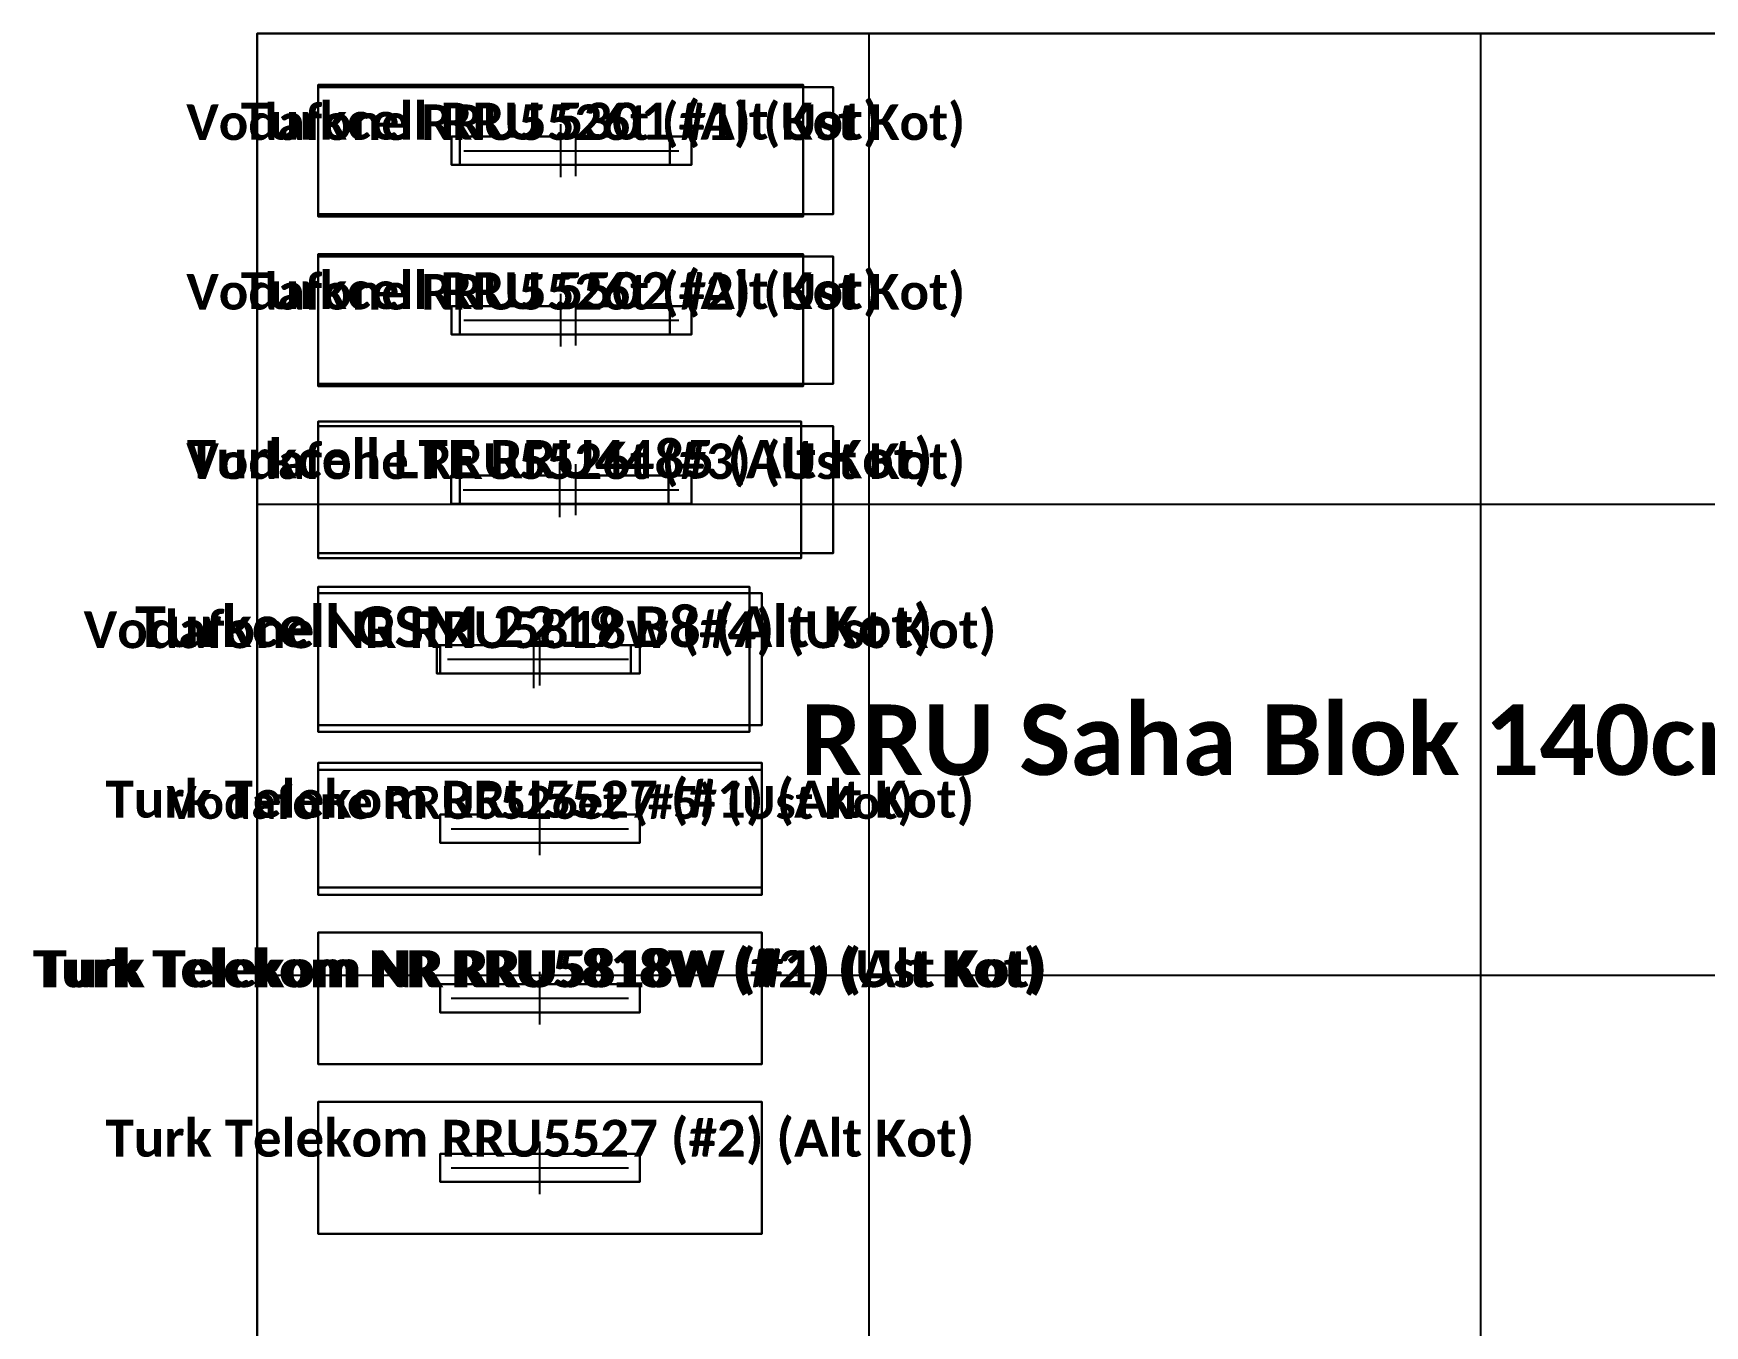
# Model space of a CAD drawing. Header units: metres. Extents: x -2.25 to 1.3, y -0.7 to 2.1.
# Drawn here: x -2.25 to -0.475, y 0.728 to 2.1 of the extents above; entities that cross this region are included whole.
import ezdxf
from ezdxf.enums import TextEntityAlignment as Align

# ---------------------------------------------------------------- set-up
doc = ezdxf.new("R2010")
doc.units = ezdxf.units.M
for name, color, linetype in [('BLOK_OZEL_PLATFORM', 140, 'CONTINUOUS'), ('EKP_TURK_TELEKOM_RRU', 4, 'CONTINUOUS'), ('EKP_TURKCELL_RRU', 5, 'CONTINUOUS'), ('EKP_VODAFONE_RRU', 1, 'CONTINUOUS')]:
    doc.layers.add(name, color=color, linetype=linetype)
doc.styles.get("Standard").update_dxf_attribs({"font": 'calibrib.ttf'})

msp = doc.modelspace()

# ---------------------------------------------------------------- linework, layer by layer
at = {"layer": 'BLOK_OZEL_PLATFORM'}
for p, q in [((0.5875, 2.1, -0.688), (-2.0125, 2.1, -0.688)), ((-2.0125, 2.1, -0.688), (-2.0125, 0.6, -0.688)), ((0.5875, 2.1, 1.216), (-2.0125, 2.1, 1.216)), ((-2.0125, 2.1, 1.216), (-2.0125, 0.6, 1.216)), ((-2.0125, 2.1, -0.688), (-2.0125, 2.1, 1.216)), ((-1.3625, 0.6, 1.216), (-1.3625, 2.1, 1.216)), ((-0.7125, 0.6, 1.216), (-0.7125, 2.1, 1.216)), ((-2.0125, 1.6, 1.216), (0.5875, 1.6, 1.216)), ((-2.0125, 1.1, 1.216), (0.5875, 1.1, 1.216))]:
    msp.add_line(p, q, dxfattribs=at)
for points in [[(-2.0125, 0.6, -0.688), (0.5875, 0.6, -0.688), (0.5875, 2.1, -0.688), (-2.0125, 2.1, -0.688)], [(-2.0125, 0.6, 1.216), (0.5875, 0.6, 1.216), (0.5875, 2.1, 1.216), (-2.0125, 2.1, 1.216)], [(-2.0125, 2.1, -0.688), (0.5875, 2.1, -0.688), (0.5875, 2.1, 1.216), (-2.0125, 2.1, 1.216)], [(-2.0125, 0.6, -0.688), (-2.0125, 2.1, -0.688), (-2.0125, 2.1, 1.216), (-2.0125, 0.6, 1.216)]]:
    msp.add_3dface(points, dxfattribs=at)
at = {"layer": 'EKP_TURK_TELEKOM_RRU'}
for p, q in [((-1.4765, 1.3255, 0.51), (-1.9475, 1.3255, 0.51)), ((-1.9475, 1.3255, 0.51), (-1.9475, 1.1855, 0.51)), ((-1.4765, 1.3255, 1.02), (-1.9475, 1.3255, 1.02)), ((-1.9475, 1.3255, 1.02), (-1.9475, 1.1855, 1.02)), ((-1.9475, 1.3255, 0.51), (-1.9475, 1.3255, 1.02)), ((-1.4765, 1.1855, 0.51), (-1.4765, 1.3255, 0.51)), ((-1.4765, 1.1855, 1.02), (-1.4765, 1.3255, 1.02)), ((-1.4765, 1.3255, 0.51), (-1.4765, 1.3255, 1.02)), ((-1.712, 1.2275, 1.02), (-1.712, 1.2835, 1.02)), ((-1.606, 1.2705, 1.02), (-1.818, 1.2705, 1.02)), ((-1.818, 1.2705, 1.02), (-1.818, 1.2405, 1.02)), ((-1.606, 1.2705, 1.05), (-1.818, 1.2705, 1.05)), ((-1.818, 1.2705, 1.05), (-1.818, 1.2405, 1.05)), ((-1.818, 1.2705, 1.02), (-1.818, 1.2705, 1.05)), ((-1.606, 1.2405, 1.02), (-1.606, 1.2705, 1.02)), ((-1.606, 1.2405, 1.05), (-1.606, 1.2705, 1.05)), ((-1.606, 1.2705, 1.02), (-1.606, 1.2705, 1.05)), ((-1.8062, 1.2555, 1.02), (-1.6178, 1.2555, 1.02)), ((-1.818, 1.2405, 1.02), (-1.606, 1.2405, 1.02)), ((-1.818, 1.2405, 1.05), (-1.606, 1.2405, 1.05)), ((-1.818, 1.2405, 1.02), (-1.818, 1.2405, 1.05)), ((-1.606, 1.2405, 1.02), (-1.606, 1.2405, 1.05)), ((-1.9475, 1.1855, 0.51), (-1.4765, 1.1855, 0.51)), ((-1.9475, 1.1855, 1.02), (-1.4765, 1.1855, 1.02)), ((-1.9475, 1.1855, 0.51), (-1.9475, 1.1855, 1.02)), ((-1.4765, 1.1855, 0.51), (-1.4765, 1.1855, 1.02)), ((-1.4765, 1.1455, 0.51), (-1.9475, 1.1455, 0.51)), ((-1.9475, 1.1455, 0.51), (-1.9475, 1.0055, 0.51)), ((-1.4765, 1.1455, 1.02), (-1.9475, 1.1455, 1.02)), ((-1.9475, 1.1455, 1.02), (-1.9475, 1.0055, 1.02)), ((-1.9475, 1.1455, 0.51), (-1.9475, 1.1455, 1.02)), ((-1.4765, 1.1455, 1.21), (-1.9475, 1.1455, 1.21)), ((-1.9475, 1.1455, 1.21), (-1.9475, 1.0055, 1.21)), ((-1.4765, 1.1455, 1.72), (-1.9475, 1.1455, 1.72)), ((-1.9475, 1.1455, 1.72), (-1.9475, 1.0055, 1.72)), ((-1.9475, 1.1455, 1.21), (-1.9475, 1.1455, 1.72)), ((-1.4765, 1.0055, 0.51), (-1.4765, 1.1455, 0.51)), ((-1.4765, 1.0055, 1.02), (-1.4765, 1.1455, 1.02)), ((-1.4765, 1.1455, 0.51), (-1.4765, 1.1455, 1.02)), ((-1.4765, 1.0055, 1.21), (-1.4765, 1.1455, 1.21)), ((-1.4765, 1.0055, 1.72), (-1.4765, 1.1455, 1.72)), ((-1.4765, 1.1455, 1.21), (-1.4765, 1.1455, 1.72)), ((-1.712, 1.0475, 1.02), (-1.712, 1.1035, 1.02)), ((-1.712, 1.0475, 1.72), (-1.712, 1.1035, 1.72)), ((-1.606, 1.0905, 1.02), (-1.818, 1.0905, 1.02)), ((-1.818, 1.0905, 1.02), (-1.818, 1.0605, 1.02)), ((-1.606, 1.0905, 1.05), (-1.818, 1.0905, 1.05)), ((-1.818, 1.0905, 1.05), (-1.818, 1.0605, 1.05)), ((-1.818, 1.0905, 1.02), (-1.818, 1.0905, 1.05)), ((-1.606, 1.0905, 1.72), (-1.818, 1.0905, 1.72)), ((-1.818, 1.0905, 1.72), (-1.818, 1.0605, 1.72)), ((-1.606, 1.0905, 1.75), (-1.818, 1.0905, 1.75)), ((-1.818, 1.0905, 1.75), (-1.818, 1.0605, 1.75)), ((-1.818, 1.0905, 1.72), (-1.818, 1.0905, 1.75)), ((-1.606, 1.0605, 1.02), (-1.606, 1.0905, 1.02)), ((-1.606, 1.0605, 1.05), (-1.606, 1.0905, 1.05)), ((-1.606, 1.0905, 1.02), (-1.606, 1.0905, 1.05)), ((-1.606, 1.0605, 1.72), (-1.606, 1.0905, 1.72)), ((-1.606, 1.0605, 1.75), (-1.606, 1.0905, 1.75)), ((-1.606, 1.0905, 1.72), (-1.606, 1.0905, 1.75)), ((-1.8062, 1.0755, 1.02), (-1.6178, 1.0755, 1.02)), ((-1.8062, 1.0755, 1.72), (-1.6178, 1.0755, 1.72)), ((-1.818, 1.0605, 1.02), (-1.606, 1.0605, 1.02)), ((-1.818, 1.0605, 1.05), (-1.606, 1.0605, 1.05)), ((-1.818, 1.0605, 1.02), (-1.818, 1.0605, 1.05)), ((-1.818, 1.0605, 1.72), (-1.606, 1.0605, 1.72)), ((-1.818, 1.0605, 1.75), (-1.606, 1.0605, 1.75)), ((-1.818, 1.0605, 1.72), (-1.818, 1.0605, 1.75)), ((-1.606, 1.0605, 1.02), (-1.606, 1.0605, 1.05)), ((-1.606, 1.0605, 1.72), (-1.606, 1.0605, 1.75)), ((-1.9475, 1.0055, 0.51), (-1.4765, 1.0055, 0.51)), ((-1.9475, 1.0055, 1.02), (-1.4765, 1.0055, 1.02)), ((-1.9475, 1.0055, 0.51), (-1.9475, 1.0055, 1.02)), ((-1.9475, 1.0055, 1.21), (-1.4765, 1.0055, 1.21)), ((-1.9475, 1.0055, 1.72), (-1.4765, 1.0055, 1.72)), ((-1.9475, 1.0055, 1.21), (-1.9475, 1.0055, 1.72)), ((-1.4765, 1.0055, 0.51), (-1.4765, 1.0055, 1.02)), ((-1.4765, 1.0055, 1.21), (-1.4765, 1.0055, 1.72)), ((-1.4765, 0.9655, 0.51), (-1.9475, 0.9655, 0.51)), ((-1.9475, 0.9655, 0.51), (-1.9475, 0.8255, 0.51)), ((-1.4765, 0.9655, 1.02), (-1.9475, 0.9655, 1.02)), ((-1.9475, 0.9655, 1.02), (-1.9475, 0.8255, 1.02)), ((-1.9475, 0.9655, 0.51), (-1.9475, 0.9655, 1.02)), ((-1.4765, 0.8255, 0.51), (-1.4765, 0.9655, 0.51)), ((-1.4765, 0.8255, 1.02), (-1.4765, 0.9655, 1.02)), ((-1.4765, 0.9655, 0.51), (-1.4765, 0.9655, 1.02)), ((-1.712, 0.8675, 1.02), (-1.712, 0.9235, 1.02)), ((-1.606, 0.9105, 1.02), (-1.818, 0.9105, 1.02)), ((-1.818, 0.9105, 1.02), (-1.818, 0.8805, 1.02)), ((-1.606, 0.9105, 1.05), (-1.818, 0.9105, 1.05)), ((-1.818, 0.9105, 1.05), (-1.818, 0.8805, 1.05)), ((-1.818, 0.9105, 1.02), (-1.818, 0.9105, 1.05)), ((-1.606, 0.8805, 1.02), (-1.606, 0.9105, 1.02)), ((-1.606, 0.8805, 1.05), (-1.606, 0.9105, 1.05)), ((-1.606, 0.9105, 1.02), (-1.606, 0.9105, 1.05)), ((-1.8062, 0.8955, 1.02), (-1.6178, 0.8955, 1.02)), ((-1.818, 0.8805, 1.02), (-1.606, 0.8805, 1.02)), ((-1.818, 0.8805, 1.05), (-1.606, 0.8805, 1.05)), ((-1.818, 0.8805, 1.02), (-1.818, 0.8805, 1.05)), ((-1.606, 0.8805, 1.02), (-1.606, 0.8805, 1.05)), ((-1.9475, 0.8255, 0.51), (-1.4765, 0.8255, 0.51)), ((-1.9475, 0.8255, 1.02), (-1.4765, 0.8255, 1.02)), ((-1.9475, 0.8255, 0.51), (-1.9475, 0.8255, 1.02)), ((-1.4765, 0.8255, 0.51), (-1.4765, 0.8255, 1.02))]:
    msp.add_line(p, q, dxfattribs=at)
for points in [[(-1.9475, 1.1855, 0.51), (-1.4765, 1.1855, 0.51), (-1.4765, 1.3255, 0.51), (-1.9475, 1.3255, 0.51)], [(-1.9475, 1.1855, 1.02), (-1.4765, 1.1855, 1.02), (-1.4765, 1.3255, 1.02), (-1.9475, 1.3255, 1.02)], [(-1.9475, 1.3255, 0.51), (-1.4765, 1.3255, 0.51), (-1.4765, 1.3255, 1.02), (-1.9475, 1.3255, 1.02)], [(-1.9475, 1.1855, 0.51), (-1.9475, 1.3255, 0.51), (-1.9475, 1.3255, 1.02), (-1.9475, 1.1855, 1.02)], [(-1.4765, 1.1855, 0.51), (-1.4765, 1.3255, 0.51), (-1.4765, 1.3255, 1.02), (-1.4765, 1.1855, 1.02)], [(-1.818, 1.2405, 1.02), (-1.606, 1.2405, 1.02), (-1.606, 1.2705, 1.02), (-1.818, 1.2705, 1.02)], [(-1.818, 1.2405, 1.05), (-1.606, 1.2405, 1.05), (-1.606, 1.2705, 1.05), (-1.818, 1.2705, 1.05)], [(-1.818, 1.2705, 1.02), (-1.606, 1.2705, 1.02), (-1.606, 1.2705, 1.05), (-1.818, 1.2705, 1.05)], [(-1.818, 1.2405, 1.02), (-1.818, 1.2705, 1.02), (-1.818, 1.2705, 1.05), (-1.818, 1.2405, 1.05)], [(-1.606, 1.2405, 1.02), (-1.606, 1.2705, 1.02), (-1.606, 1.2705, 1.05), (-1.606, 1.2405, 1.05)], [(-1.818, 1.2405, 1.02), (-1.606, 1.2405, 1.02), (-1.606, 1.2405, 1.05), (-1.818, 1.2405, 1.05)], [(-1.9475, 1.1855, 0.51), (-1.4765, 1.1855, 0.51), (-1.4765, 1.1855, 1.02), (-1.9475, 1.1855, 1.02)], [(-1.9475, 1.0055, 0.51), (-1.4765, 1.0055, 0.51), (-1.4765, 1.1455, 0.51), (-1.9475, 1.1455, 0.51)], [(-1.9475, 1.0055, 1.02), (-1.4765, 1.0055, 1.02), (-1.4765, 1.1455, 1.02), (-1.9475, 1.1455, 1.02)], [(-1.9475, 1.1455, 0.51), (-1.4765, 1.1455, 0.51), (-1.4765, 1.1455, 1.02), (-1.9475, 1.1455, 1.02)], [(-1.9475, 1.0055, 0.51), (-1.9475, 1.1455, 0.51), (-1.9475, 1.1455, 1.02), (-1.9475, 1.0055, 1.02)], [(-1.9475, 1.0055, 1.21), (-1.4765, 1.0055, 1.21), (-1.4765, 1.1455, 1.21), (-1.9475, 1.1455, 1.21)], [(-1.9475, 1.0055, 1.72), (-1.4765, 1.0055, 1.72), (-1.4765, 1.1455, 1.72), (-1.9475, 1.1455, 1.72)], [(-1.9475, 1.1455, 1.21), (-1.4765, 1.1455, 1.21), (-1.4765, 1.1455, 1.72), (-1.9475, 1.1455, 1.72)], [(-1.9475, 1.0055, 1.21), (-1.9475, 1.1455, 1.21), (-1.9475, 1.1455, 1.72), (-1.9475, 1.0055, 1.72)], [(-1.4765, 1.0055, 0.51), (-1.4765, 1.1455, 0.51), (-1.4765, 1.1455, 1.02), (-1.4765, 1.0055, 1.02)], [(-1.4765, 1.0055, 1.21), (-1.4765, 1.1455, 1.21), (-1.4765, 1.1455, 1.72), (-1.4765, 1.0055, 1.72)], [(-1.818, 1.0605, 1.02), (-1.606, 1.0605, 1.02), (-1.606, 1.0905, 1.02), (-1.818, 1.0905, 1.02)], [(-1.818, 1.0605, 1.05), (-1.606, 1.0605, 1.05), (-1.606, 1.0905, 1.05), (-1.818, 1.0905, 1.05)], [(-1.818, 1.0905, 1.02), (-1.606, 1.0905, 1.02), (-1.606, 1.0905, 1.05), (-1.818, 1.0905, 1.05)], [(-1.818, 1.0605, 1.02), (-1.818, 1.0905, 1.02), (-1.818, 1.0905, 1.05), (-1.818, 1.0605, 1.05)], [(-1.818, 1.0605, 1.72), (-1.606, 1.0605, 1.72), (-1.606, 1.0905, 1.72), (-1.818, 1.0905, 1.72)], [(-1.818, 1.0605, 1.75), (-1.606, 1.0605, 1.75), (-1.606, 1.0905, 1.75), (-1.818, 1.0905, 1.75)], [(-1.818, 1.0905, 1.72), (-1.606, 1.0905, 1.72), (-1.606, 1.0905, 1.75), (-1.818, 1.0905, 1.75)], [(-1.818, 1.0605, 1.72), (-1.818, 1.0905, 1.72), (-1.818, 1.0905, 1.75), (-1.818, 1.0605, 1.75)], [(-1.606, 1.0605, 1.02), (-1.606, 1.0905, 1.02), (-1.606, 1.0905, 1.05), (-1.606, 1.0605, 1.05)], [(-1.606, 1.0605, 1.72), (-1.606, 1.0905, 1.72), (-1.606, 1.0905, 1.75), (-1.606, 1.0605, 1.75)], [(-1.818, 1.0605, 1.02), (-1.606, 1.0605, 1.02), (-1.606, 1.0605, 1.05), (-1.818, 1.0605, 1.05)], [(-1.818, 1.0605, 1.72), (-1.606, 1.0605, 1.72), (-1.606, 1.0605, 1.75), (-1.818, 1.0605, 1.75)], [(-1.9475, 1.0055, 0.51), (-1.4765, 1.0055, 0.51), (-1.4765, 1.0055, 1.02), (-1.9475, 1.0055, 1.02)], [(-1.9475, 1.0055, 1.21), (-1.4765, 1.0055, 1.21), (-1.4765, 1.0055, 1.72), (-1.9475, 1.0055, 1.72)], [(-1.9475, 0.8255, 0.51), (-1.4765, 0.8255, 0.51), (-1.4765, 0.9655, 0.51), (-1.9475, 0.9655, 0.51)], [(-1.9475, 0.8255, 1.02), (-1.4765, 0.8255, 1.02), (-1.4765, 0.9655, 1.02), (-1.9475, 0.9655, 1.02)], [(-1.9475, 0.9655, 0.51), (-1.4765, 0.9655, 0.51), (-1.4765, 0.9655, 1.02), (-1.9475, 0.9655, 1.02)], [(-1.9475, 0.8255, 0.51), (-1.9475, 0.9655, 0.51), (-1.9475, 0.9655, 1.02), (-1.9475, 0.8255, 1.02)], [(-1.4765, 0.8255, 0.51), (-1.4765, 0.9655, 0.51), (-1.4765, 0.9655, 1.02), (-1.4765, 0.8255, 1.02)], [(-1.818, 0.8805, 1.02), (-1.606, 0.8805, 1.02), (-1.606, 0.9105, 1.02), (-1.818, 0.9105, 1.02)], [(-1.818, 0.8805, 1.05), (-1.606, 0.8805, 1.05), (-1.606, 0.9105, 1.05), (-1.818, 0.9105, 1.05)], [(-1.818, 0.9105, 1.02), (-1.606, 0.9105, 1.02), (-1.606, 0.9105, 1.05), (-1.818, 0.9105, 1.05)], [(-1.818, 0.8805, 1.02), (-1.818, 0.9105, 1.02), (-1.818, 0.9105, 1.05), (-1.818, 0.8805, 1.05)], [(-1.606, 0.8805, 1.02), (-1.606, 0.9105, 1.02), (-1.606, 0.9105, 1.05), (-1.606, 0.8805, 1.05)], [(-1.818, 0.8805, 1.02), (-1.606, 0.8805, 1.02), (-1.606, 0.8805, 1.05), (-1.818, 0.8805, 1.05)], [(-1.9475, 0.8255, 0.51), (-1.4765, 0.8255, 0.51), (-1.4765, 0.8255, 1.02), (-1.9475, 0.8255, 1.02)]]:
    msp.add_3dface(points, dxfattribs=at)
at = {"layer": 'EKP_TURKCELL_RRU'}
for p, q in [((-1.4325, 2.0455, 0.51), (-1.9475, 2.0455, 0.51)), ((-1.9475, 2.0455, 0.51), (-1.9475, 1.9055, 0.51)), ((-1.4325, 2.0455, 1.02), (-1.9475, 2.0455, 1.02)), ((-1.9475, 2.0455, 1.02), (-1.9475, 1.9055, 1.02)), ((-1.9475, 2.0455, 0.51), (-1.9475, 2.0455, 1.02)), ((-1.4325, 1.9055, 0.51), (-1.4325, 2.0455, 0.51)), ((-1.4325, 1.9055, 1.02), (-1.4325, 2.0455, 1.02)), ((-1.4325, 2.0455, 0.51), (-1.4325, 2.0455, 1.02)), ((-1.5741, 1.9905, 1.02), (-1.8059, 1.9905, 1.02)), ((-1.8059, 1.9905, 1.02), (-1.8059, 1.9605, 1.02)), ((-1.5741, 1.9905, 1.05), (-1.8059, 1.9905, 1.05)), ((-1.8059, 1.9905, 1.05), (-1.8059, 1.9605, 1.05)), ((-1.8059, 1.9905, 1.02), (-1.8059, 1.9905, 1.05)), ((-1.69, 1.9475, 1.02), (-1.69, 2.0035, 1.02)), ((-1.5741, 1.9605, 1.02), (-1.5741, 1.9905, 1.02)), ((-1.5741, 1.9605, 1.05), (-1.5741, 1.9905, 1.05)), ((-1.5741, 1.9905, 1.02), (-1.5741, 1.9905, 1.05)), ((-1.793, 1.9755, 1.02), (-1.587, 1.9755, 1.02)), ((-1.8059, 1.9605, 1.02), (-1.5741, 1.9605, 1.02)), ((-1.8059, 1.9605, 1.05), (-1.5741, 1.9605, 1.05)), ((-1.8059, 1.9605, 1.02), (-1.8059, 1.9605, 1.05)), ((-1.5741, 1.9605, 1.02), (-1.5741, 1.9605, 1.05)), ((-1.9475, 1.9055, 0.51), (-1.4325, 1.9055, 0.51)), ((-1.9475, 1.9055, 1.02), (-1.4325, 1.9055, 1.02)), ((-1.9475, 1.9055, 0.51), (-1.9475, 1.9055, 1.02)), ((-1.4325, 1.9055, 0.51), (-1.4325, 1.9055, 1.02)), ((-1.4325, 1.8655, 0.51), (-1.9475, 1.8655, 0.51)), ((-1.9475, 1.8655, 0.51), (-1.9475, 1.7255, 0.51)), ((-1.4325, 1.8655, 1.02), (-1.9475, 1.8655, 1.02)), ((-1.9475, 1.8655, 1.02), (-1.9475, 1.7255, 1.02)), ((-1.9475, 1.8655, 0.51), (-1.9475, 1.8655, 1.02)), ((-1.4325, 1.7255, 0.51), (-1.4325, 1.8655, 0.51)), ((-1.4325, 1.7255, 1.02), (-1.4325, 1.8655, 1.02)), ((-1.4325, 1.8655, 0.51), (-1.4325, 1.8655, 1.02)), ((-1.69, 1.7675, 1.02), (-1.69, 1.8235, 1.02)), ((-1.5741, 1.8105, 1.02), (-1.8059, 1.8105, 1.02)), ((-1.8059, 1.8105, 1.02), (-1.8059, 1.7805, 1.02)), ((-1.5741, 1.8105, 1.05), (-1.8059, 1.8105, 1.05)), ((-1.8059, 1.8105, 1.05), (-1.8059, 1.7805, 1.05)), ((-1.8059, 1.8105, 1.02), (-1.8059, 1.8105, 1.05)), ((-1.793, 1.7955, 1.02), (-1.587, 1.7955, 1.02)), ((-1.5741, 1.7805, 1.02), (-1.5741, 1.8105, 1.02)), ((-1.5741, 1.7805, 1.05), (-1.5741, 1.8105, 1.05)), ((-1.5741, 1.8105, 1.02), (-1.5741, 1.8105, 1.05)), ((-1.8059, 1.7805, 1.02), (-1.5741, 1.7805, 1.02)), ((-1.8059, 1.7805, 1.05), (-1.5741, 1.7805, 1.05)), ((-1.8059, 1.7805, 1.02), (-1.8059, 1.7805, 1.05)), ((-1.5741, 1.7805, 1.02), (-1.5741, 1.7805, 1.05)), ((-1.9475, 1.7255, 0.51), (-1.4325, 1.7255, 0.51)), ((-1.9475, 1.7255, 1.02), (-1.4325, 1.7255, 1.02)), ((-1.9475, 1.7255, 0.51), (-1.9475, 1.7255, 1.02)), ((-1.4325, 1.7255, 0.51), (-1.4325, 1.7255, 1.02)), ((-1.4345, 1.688, 0.4835), (-1.9475, 1.688, 0.4835)), ((-1.9475, 1.688, 0.4835), (-1.9475, 1.543, 0.4835)), ((-1.4345, 1.688, 1.0465), (-1.9475, 1.688, 1.0465)), ((-1.9475, 1.688, 1.0465), (-1.9475, 1.543, 1.0465)), ((-1.9475, 1.688, 0.4835), (-1.9475, 1.688, 1.0465)), ((-1.4345, 1.543, 0.4835), (-1.4345, 1.688, 0.4835)), ((-1.4345, 1.543, 1.0465), (-1.4345, 1.688, 1.0465)), ((-1.4345, 1.688, 0.4835), (-1.4345, 1.688, 1.0465)), ((-1.691, 1.5865, 1.0465), (-1.691, 1.6445, 1.0465)), ((-1.5756, 1.6305, 1.0465), (-1.8064, 1.6305, 1.0465)), ((-1.8064, 1.6305, 1.0465), (-1.8064, 1.6005, 1.0465)), ((-1.5756, 1.6305, 1.0765), (-1.8064, 1.6305, 1.0765)), ((-1.8064, 1.6305, 1.0765), (-1.8064, 1.6005, 1.0765)), ((-1.8064, 1.6305, 1.0465), (-1.8064, 1.6305, 1.0765)), ((-1.7936, 1.6155, 1.0465), (-1.5884, 1.6155, 1.0465)), ((-1.5756, 1.6005, 1.0465), (-1.5756, 1.6305, 1.0465)), ((-1.5756, 1.6005, 1.0765), (-1.5756, 1.6305, 1.0765)), ((-1.5756, 1.6305, 1.0465), (-1.5756, 1.6305, 1.0765)), ((-1.8064, 1.6005, 1.0465), (-1.5756, 1.6005, 1.0465)), ((-1.8064, 1.6005, 1.0765), (-1.5756, 1.6005, 1.0765)), ((-1.8064, 1.6005, 1.0465), (-1.8064, 1.6005, 1.0765)), ((-1.5756, 1.6005, 1.0465), (-1.5756, 1.6005, 1.0765)), ((-1.9475, 1.543, 0.4835), (-1.4345, 1.543, 0.4835)), ((-1.9475, 1.543, 1.0465), (-1.4345, 1.543, 1.0465)), ((-1.9475, 1.543, 0.4835), (-1.9475, 1.543, 1.0465)), ((-1.4345, 1.543, 0.4835), (-1.4345, 1.543, 1.0465)), ((-1.4895, 1.5125, 0.517), (-1.9475, 1.5125, 0.517)), ((-1.9475, 1.5125, 0.517), (-1.9475, 1.3585, 0.517)), ((-1.4895, 1.5125, 1.013), (-1.9475, 1.5125, 1.013)), ((-1.9475, 1.5125, 1.013), (-1.9475, 1.3585, 1.013)), ((-1.9475, 1.5125, 0.517), (-1.9475, 1.5125, 1.013)), ((-1.4895, 1.3585, 0.517), (-1.4895, 1.5125, 0.517)), ((-1.4895, 1.3585, 1.013), (-1.4895, 1.5125, 1.013)), ((-1.4895, 1.5125, 0.517), (-1.4895, 1.5125, 1.013)), ((-1.7185, 1.4047, 1.013), (-1.7185, 1.4663, 1.013)), ((-1.6155, 1.4505, 1.013), (-1.8216, 1.4505, 1.013)), ((-1.8216, 1.4505, 1.013), (-1.8216, 1.4205, 1.013)), ((-1.6155, 1.4505, 1.043), (-1.8216, 1.4505, 1.043)), ((-1.8216, 1.4505, 1.043), (-1.8216, 1.4205, 1.043)), ((-1.8216, 1.4505, 1.013), (-1.8216, 1.4505, 1.043)), ((-1.6155, 1.4205, 1.013), (-1.6155, 1.4505, 1.013)), ((-1.6155, 1.4205, 1.043), (-1.6155, 1.4505, 1.043)), ((-1.6155, 1.4505, 1.013), (-1.6155, 1.4505, 1.043)), ((-1.8216, 1.4205, 1.013), (-1.6155, 1.4205, 1.013)), ((-1.8216, 1.4205, 1.043), (-1.6155, 1.4205, 1.043)), ((-1.8216, 1.4205, 1.013), (-1.8216, 1.4205, 1.043)), ((-1.8101, 1.4355, 1.013), (-1.6269, 1.4355, 1.013)), ((-1.6155, 1.4205, 1.013), (-1.6155, 1.4205, 1.043)), ((-1.9475, 1.3585, 0.517), (-1.4895, 1.3585, 0.517)), ((-1.9475, 1.3585, 1.013), (-1.4895, 1.3585, 1.013)), ((-1.9475, 1.3585, 0.517), (-1.9475, 1.3585, 1.013)), ((-1.4895, 1.3585, 0.517), (-1.4895, 1.3585, 1.013))]:
    msp.add_line(p, q, dxfattribs=at)
for points in [[(-1.9475, 1.9055, 0.51), (-1.4325, 1.9055, 0.51), (-1.4325, 2.0455, 0.51), (-1.9475, 2.0455, 0.51)], [(-1.9475, 1.9055, 1.02), (-1.4325, 1.9055, 1.02), (-1.4325, 2.0455, 1.02), (-1.9475, 2.0455, 1.02)], [(-1.9475, 2.0455, 0.51), (-1.4325, 2.0455, 0.51), (-1.4325, 2.0455, 1.02), (-1.9475, 2.0455, 1.02)], [(-1.9475, 1.9055, 0.51), (-1.9475, 2.0455, 0.51), (-1.9475, 2.0455, 1.02), (-1.9475, 1.9055, 1.02)], [(-1.4325, 1.9055, 0.51), (-1.4325, 2.0455, 0.51), (-1.4325, 2.0455, 1.02), (-1.4325, 1.9055, 1.02)], [(-1.8059, 1.9605, 1.02), (-1.5741, 1.9605, 1.02), (-1.5741, 1.9905, 1.02), (-1.8059, 1.9905, 1.02)], [(-1.8059, 1.9605, 1.05), (-1.5741, 1.9605, 1.05), (-1.5741, 1.9905, 1.05), (-1.8059, 1.9905, 1.05)], [(-1.8059, 1.9905, 1.02), (-1.5741, 1.9905, 1.02), (-1.5741, 1.9905, 1.05), (-1.8059, 1.9905, 1.05)], [(-1.8059, 1.9605, 1.02), (-1.8059, 1.9905, 1.02), (-1.8059, 1.9905, 1.05), (-1.8059, 1.9605, 1.05)], [(-1.5741, 1.9605, 1.02), (-1.5741, 1.9905, 1.02), (-1.5741, 1.9905, 1.05), (-1.5741, 1.9605, 1.05)], [(-1.8059, 1.9605, 1.02), (-1.5741, 1.9605, 1.02), (-1.5741, 1.9605, 1.05), (-1.8059, 1.9605, 1.05)], [(-1.9475, 1.9055, 0.51), (-1.4325, 1.9055, 0.51), (-1.4325, 1.9055, 1.02), (-1.9475, 1.9055, 1.02)], [(-1.9475, 1.7255, 0.51), (-1.4325, 1.7255, 0.51), (-1.4325, 1.8655, 0.51), (-1.9475, 1.8655, 0.51)], [(-1.9475, 1.7255, 1.02), (-1.4325, 1.7255, 1.02), (-1.4325, 1.8655, 1.02), (-1.9475, 1.8655, 1.02)], [(-1.9475, 1.8655, 0.51), (-1.4325, 1.8655, 0.51), (-1.4325, 1.8655, 1.02), (-1.9475, 1.8655, 1.02)], [(-1.9475, 1.7255, 0.51), (-1.9475, 1.8655, 0.51), (-1.9475, 1.8655, 1.02), (-1.9475, 1.7255, 1.02)], [(-1.4325, 1.7255, 0.51), (-1.4325, 1.8655, 0.51), (-1.4325, 1.8655, 1.02), (-1.4325, 1.7255, 1.02)], [(-1.8059, 1.7805, 1.02), (-1.5741, 1.7805, 1.02), (-1.5741, 1.8105, 1.02), (-1.8059, 1.8105, 1.02)], [(-1.8059, 1.7805, 1.05), (-1.5741, 1.7805, 1.05), (-1.5741, 1.8105, 1.05), (-1.8059, 1.8105, 1.05)], [(-1.8059, 1.8105, 1.02), (-1.5741, 1.8105, 1.02), (-1.5741, 1.8105, 1.05), (-1.8059, 1.8105, 1.05)], [(-1.8059, 1.7805, 1.02), (-1.8059, 1.8105, 1.02), (-1.8059, 1.8105, 1.05), (-1.8059, 1.7805, 1.05)], [(-1.5741, 1.7805, 1.02), (-1.5741, 1.8105, 1.02), (-1.5741, 1.8105, 1.05), (-1.5741, 1.7805, 1.05)], [(-1.8059, 1.7805, 1.02), (-1.5741, 1.7805, 1.02), (-1.5741, 1.7805, 1.05), (-1.8059, 1.7805, 1.05)], [(-1.9475, 1.7255, 0.51), (-1.4325, 1.7255, 0.51), (-1.4325, 1.7255, 1.02), (-1.9475, 1.7255, 1.02)], [(-1.9475, 1.543, 0.4835), (-1.4345, 1.543, 0.4835), (-1.4345, 1.688, 0.4835), (-1.9475, 1.688, 0.4835)], [(-1.9475, 1.543, 1.0465), (-1.4345, 1.543, 1.0465), (-1.4345, 1.688, 1.0465), (-1.9475, 1.688, 1.0465)], [(-1.9475, 1.688, 0.4835), (-1.4345, 1.688, 0.4835), (-1.4345, 1.688, 1.0465), (-1.9475, 1.688, 1.0465)], [(-1.9475, 1.543, 0.4835), (-1.9475, 1.688, 0.4835), (-1.9475, 1.688, 1.0465), (-1.9475, 1.543, 1.0465)], [(-1.4345, 1.543, 0.4835), (-1.4345, 1.688, 0.4835), (-1.4345, 1.688, 1.0465), (-1.4345, 1.543, 1.0465)], [(-1.8064, 1.6005, 1.0465), (-1.5756, 1.6005, 1.0465), (-1.5756, 1.6305, 1.0465), (-1.8064, 1.6305, 1.0465)], [(-1.8064, 1.6005, 1.0765), (-1.5756, 1.6005, 1.0765), (-1.5756, 1.6305, 1.0765), (-1.8064, 1.6305, 1.0765)], [(-1.8064, 1.6305, 1.0465), (-1.5756, 1.6305, 1.0465), (-1.5756, 1.6305, 1.0765), (-1.8064, 1.6305, 1.0765)], [(-1.8064, 1.6005, 1.0465), (-1.8064, 1.6305, 1.0465), (-1.8064, 1.6305, 1.0765), (-1.8064, 1.6005, 1.0765)], [(-1.5756, 1.6005, 1.0465), (-1.5756, 1.6305, 1.0465), (-1.5756, 1.6305, 1.0765), (-1.5756, 1.6005, 1.0765)], [(-1.8064, 1.6005, 1.0465), (-1.5756, 1.6005, 1.0465), (-1.5756, 1.6005, 1.0765), (-1.8064, 1.6005, 1.0765)], [(-1.9475, 1.543, 0.4835), (-1.4345, 1.543, 0.4835), (-1.4345, 1.543, 1.0465), (-1.9475, 1.543, 1.0465)], [(-1.9475, 1.3585, 0.517), (-1.4895, 1.3585, 0.517), (-1.4895, 1.5125, 0.517), (-1.9475, 1.5125, 0.517)], [(-1.9475, 1.3585, 1.013), (-1.4895, 1.3585, 1.013), (-1.4895, 1.5125, 1.013), (-1.9475, 1.5125, 1.013)], [(-1.9475, 1.5125, 0.517), (-1.4895, 1.5125, 0.517), (-1.4895, 1.5125, 1.013), (-1.9475, 1.5125, 1.013)], [(-1.9475, 1.3585, 0.517), (-1.9475, 1.5125, 0.517), (-1.9475, 1.5125, 1.013), (-1.9475, 1.3585, 1.013)], [(-1.4895, 1.3585, 0.517), (-1.4895, 1.5125, 0.517), (-1.4895, 1.5125, 1.013), (-1.4895, 1.3585, 1.013)], [(-1.8216, 1.4205, 1.013), (-1.6155, 1.4205, 1.013), (-1.6155, 1.4505, 1.013), (-1.8216, 1.4505, 1.013)], [(-1.8216, 1.4205, 1.043), (-1.6155, 1.4205, 1.043), (-1.6155, 1.4505, 1.043), (-1.8216, 1.4505, 1.043)], [(-1.8216, 1.4505, 1.013), (-1.6155, 1.4505, 1.013), (-1.6155, 1.4505, 1.043), (-1.8216, 1.4505, 1.043)], [(-1.8216, 1.4205, 1.013), (-1.8216, 1.4505, 1.013), (-1.8216, 1.4505, 1.043), (-1.8216, 1.4205, 1.043)], [(-1.6155, 1.4205, 1.013), (-1.6155, 1.4505, 1.013), (-1.6155, 1.4505, 1.043), (-1.6155, 1.4205, 1.043)], [(-1.8216, 1.4205, 1.013), (-1.6155, 1.4205, 1.013), (-1.6155, 1.4205, 1.043), (-1.8216, 1.4205, 1.043)], [(-1.9475, 1.3585, 0.517), (-1.4895, 1.3585, 0.517), (-1.4895, 1.3585, 1.013), (-1.9475, 1.3585, 1.013)]]:
    msp.add_3dface(points, dxfattribs=at)
at = {"layer": 'EKP_VODAFONE_RRU'}
for p, q in [((-1.4005, 2.043, 1.21), (-1.9475, 2.043, 1.21)), ((-1.9475, 2.043, 1.21), (-1.9475, 1.908, 1.21)), ((-1.4005, 2.043, 1.72), (-1.9475, 2.043, 1.72)), ((-1.9475, 2.043, 1.72), (-1.9475, 1.908, 1.72)), ((-1.9475, 2.043, 1.21), (-1.9475, 2.043, 1.72)), ((-1.4005, 1.908, 1.21), (-1.4005, 2.043, 1.21)), ((-1.4005, 1.908, 1.72), (-1.4005, 2.043, 1.72)), ((-1.4005, 2.043, 1.21), (-1.4005, 2.043, 1.72)), ((-1.5509, 1.9905, 1.72), (-1.7971, 1.9905, 1.72)), ((-1.7971, 1.9905, 1.72), (-1.7971, 1.9605, 1.72)), ((-1.5509, 1.9905, 1.75), (-1.7971, 1.9905, 1.75)), ((-1.7971, 1.9905, 1.75), (-1.7971, 1.9605, 1.75)), ((-1.7971, 1.9905, 1.72), (-1.7971, 1.9905, 1.75)), ((-1.674, 1.9485, 1.72), (-1.674, 2.0025, 1.72)), ((-1.5509, 1.9605, 1.72), (-1.5509, 1.9905, 1.72)), ((-1.5509, 1.9605, 1.75), (-1.5509, 1.9905, 1.75)), ((-1.5509, 1.9905, 1.72), (-1.5509, 1.9905, 1.75)), ((-1.7834, 1.9755, 1.72), (-1.5646, 1.9755, 1.72)), ((-1.7971, 1.9605, 1.72), (-1.5509, 1.9605, 1.72)), ((-1.7971, 1.9605, 1.75), (-1.5509, 1.9605, 1.75)), ((-1.7971, 1.9605, 1.72), (-1.7971, 1.9605, 1.75)), ((-1.5509, 1.9605, 1.72), (-1.5509, 1.9605, 1.75)), ((-1.9475, 1.908, 1.21), (-1.4005, 1.908, 1.21)), ((-1.9475, 1.908, 1.72), (-1.4005, 1.908, 1.72)), ((-1.9475, 1.908, 1.21), (-1.9475, 1.908, 1.72)), ((-1.4005, 1.908, 1.21), (-1.4005, 1.908, 1.72)), ((-1.4005, 1.863, 1.21), (-1.9475, 1.863, 1.21)), ((-1.9475, 1.863, 1.21), (-1.9475, 1.728, 1.21)), ((-1.4005, 1.863, 1.72), (-1.9475, 1.863, 1.72)), ((-1.9475, 1.863, 1.72), (-1.9475, 1.728, 1.72)), ((-1.9475, 1.863, 1.21), (-1.9475, 1.863, 1.72)), ((-1.4005, 1.728, 1.21), (-1.4005, 1.863, 1.21)), ((-1.4005, 1.728, 1.72), (-1.4005, 1.863, 1.72)), ((-1.4005, 1.863, 1.21), (-1.4005, 1.863, 1.72)), ((-1.674, 1.7685, 1.72), (-1.674, 1.8225, 1.72)), ((-1.5509, 1.8105, 1.72), (-1.7971, 1.8105, 1.72)), ((-1.7971, 1.8105, 1.72), (-1.7971, 1.7805, 1.72)), ((-1.5509, 1.8105, 1.75), (-1.7971, 1.8105, 1.75)), ((-1.7971, 1.8105, 1.75), (-1.7971, 1.7805, 1.75)), ((-1.7971, 1.8105, 1.72), (-1.7971, 1.8105, 1.75)), ((-1.7834, 1.7955, 1.72), (-1.5646, 1.7955, 1.72)), ((-1.5509, 1.7805, 1.72), (-1.5509, 1.8105, 1.72)), ((-1.5509, 1.7805, 1.75), (-1.5509, 1.8105, 1.75)), ((-1.5509, 1.8105, 1.72), (-1.5509, 1.8105, 1.75)), ((-1.7971, 1.7805, 1.72), (-1.5509, 1.7805, 1.72)), ((-1.7971, 1.7805, 1.75), (-1.5509, 1.7805, 1.75)), ((-1.7971, 1.7805, 1.72), (-1.7971, 1.7805, 1.75)), ((-1.5509, 1.7805, 1.72), (-1.5509, 1.7805, 1.75)), ((-1.9475, 1.728, 1.21), (-1.4005, 1.728, 1.21)), ((-1.9475, 1.728, 1.72), (-1.4005, 1.728, 1.72)), ((-1.9475, 1.728, 1.21), (-1.9475, 1.728, 1.72)), ((-1.4005, 1.728, 1.21), (-1.4005, 1.728, 1.72)), ((-1.4005, 1.683, 1.21), (-1.9475, 1.683, 1.21)), ((-1.9475, 1.683, 1.21), (-1.9475, 1.548, 1.21)), ((-1.4005, 1.683, 1.72), (-1.9475, 1.683, 1.72)), ((-1.9475, 1.683, 1.72), (-1.9475, 1.548, 1.72)), ((-1.9475, 1.683, 1.21), (-1.9475, 1.683, 1.72)), ((-1.4005, 1.548, 1.21), (-1.4005, 1.683, 1.21)), ((-1.4005, 1.548, 1.72), (-1.4005, 1.683, 1.72)), ((-1.4005, 1.683, 1.21), (-1.4005, 1.683, 1.72)), ((-1.674, 1.5885, 1.72), (-1.674, 1.6425, 1.72)), ((-1.5509, 1.6305, 1.72), (-1.7971, 1.6305, 1.72)), ((-1.7971, 1.6305, 1.72), (-1.7971, 1.6005, 1.72)), ((-1.5509, 1.6305, 1.75), (-1.7971, 1.6305, 1.75)), ((-1.7971, 1.6305, 1.75), (-1.7971, 1.6005, 1.75)), ((-1.7971, 1.6305, 1.72), (-1.7971, 1.6305, 1.75)), ((-1.7834, 1.6155, 1.72), (-1.5646, 1.6155, 1.72)), ((-1.5509, 1.6005, 1.72), (-1.5509, 1.6305, 1.72)), ((-1.5509, 1.6005, 1.75), (-1.5509, 1.6305, 1.75)), ((-1.5509, 1.6305, 1.72), (-1.5509, 1.6305, 1.75)), ((-1.7971, 1.6005, 1.72), (-1.5509, 1.6005, 1.72)), ((-1.7971, 1.6005, 1.75), (-1.5509, 1.6005, 1.75)), ((-1.7971, 1.6005, 1.72), (-1.7971, 1.6005, 1.75)), ((-1.5509, 1.6005, 1.72), (-1.5509, 1.6005, 1.75)), ((-1.9475, 1.548, 1.21), (-1.4005, 1.548, 1.21)), ((-1.9475, 1.548, 1.72), (-1.4005, 1.548, 1.72)), ((-1.9475, 1.548, 1.21), (-1.9475, 1.548, 1.72)), ((-1.4005, 1.548, 1.21), (-1.4005, 1.548, 1.72)), ((-1.4765, 1.5055, 1.21), (-1.9475, 1.5055, 1.21)), ((-1.9475, 1.5055, 1.21), (-1.9475, 1.3655, 1.21)), ((-1.4765, 1.5055, 1.72), (-1.9475, 1.5055, 1.72)), ((-1.9475, 1.5055, 1.72), (-1.9475, 1.3655, 1.72)), ((-1.9475, 1.5055, 1.21), (-1.9475, 1.5055, 1.72)), ((-1.4765, 1.3655, 1.21), (-1.4765, 1.5055, 1.21)), ((-1.4765, 1.3655, 1.72), (-1.4765, 1.5055, 1.72)), ((-1.4765, 1.5055, 1.21), (-1.4765, 1.5055, 1.72)), ((-1.712, 1.4075, 1.72), (-1.712, 1.4635, 1.72)), ((-1.606, 1.4505, 1.72), (-1.818, 1.4505, 1.72)), ((-1.818, 1.4505, 1.72), (-1.818, 1.4205, 1.72)), ((-1.606, 1.4505, 1.75), (-1.818, 1.4505, 1.75)), ((-1.818, 1.4505, 1.75), (-1.818, 1.4205, 1.75)), ((-1.818, 1.4505, 1.72), (-1.818, 1.4505, 1.75)), ((-1.606, 1.4205, 1.72), (-1.606, 1.4505, 1.72)), ((-1.606, 1.4205, 1.75), (-1.606, 1.4505, 1.75)), ((-1.606, 1.4505, 1.72), (-1.606, 1.4505, 1.75)), ((-1.818, 1.4205, 1.72), (-1.606, 1.4205, 1.72)), ((-1.818, 1.4205, 1.75), (-1.606, 1.4205, 1.75)), ((-1.818, 1.4205, 1.72), (-1.818, 1.4205, 1.75)), ((-1.8062, 1.4355, 1.72), (-1.6178, 1.4355, 1.72)), ((-1.606, 1.4205, 1.72), (-1.606, 1.4205, 1.75)), ((-1.9475, 1.3655, 1.21), (-1.4765, 1.3655, 1.21)), ((-1.9475, 1.3655, 1.72), (-1.4765, 1.3655, 1.72)), ((-1.9475, 1.3655, 1.21), (-1.9475, 1.3655, 1.72)), ((-1.4765, 1.3655, 1.21), (-1.4765, 1.3655, 1.72)), ((-1.4765, 1.318, 1.21), (-1.9475, 1.318, 1.21)), ((-1.9475, 1.318, 1.21), (-1.9475, 1.193, 1.21)), ((-1.4765, 1.318, 1.72), (-1.9475, 1.318, 1.72)), ((-1.9475, 1.318, 1.72), (-1.9475, 1.193, 1.72)), ((-1.9475, 1.318, 1.21), (-1.9475, 1.318, 1.72)), ((-1.4765, 1.193, 1.21), (-1.4765, 1.318, 1.21)), ((-1.4765, 1.193, 1.72), (-1.4765, 1.318, 1.72)), ((-1.4765, 1.318, 1.21), (-1.4765, 1.318, 1.72)), ((-1.712, 1.2305, 1.72), (-1.712, 1.2805, 1.72)), ((-1.606, 1.2705, 1.72), (-1.818, 1.2705, 1.72)), ((-1.818, 1.2705, 1.72), (-1.818, 1.2405, 1.72)), ((-1.606, 1.2705, 1.75), (-1.818, 1.2705, 1.75)), ((-1.818, 1.2705, 1.75), (-1.818, 1.2405, 1.75)), ((-1.818, 1.2705, 1.72), (-1.818, 1.2705, 1.75)), ((-1.606, 1.2405, 1.72), (-1.606, 1.2705, 1.72)), ((-1.606, 1.2405, 1.75), (-1.606, 1.2705, 1.75)), ((-1.606, 1.2705, 1.72), (-1.606, 1.2705, 1.75)), ((-1.8062, 1.2555, 1.72), (-1.6178, 1.2555, 1.72)), ((-1.818, 1.2405, 1.72), (-1.606, 1.2405, 1.72)), ((-1.818, 1.2405, 1.75), (-1.606, 1.2405, 1.75)), ((-1.818, 1.2405, 1.72), (-1.818, 1.2405, 1.75)), ((-1.606, 1.2405, 1.72), (-1.606, 1.2405, 1.75)), ((-1.9475, 1.193, 1.21), (-1.4765, 1.193, 1.21)), ((-1.9475, 1.193, 1.72), (-1.4765, 1.193, 1.72)), ((-1.9475, 1.193, 1.21), (-1.9475, 1.193, 1.72)), ((-1.4765, 1.193, 1.21), (-1.4765, 1.193, 1.72))]:
    msp.add_line(p, q, dxfattribs=at)
for points in [[(-1.9475, 1.908, 1.21), (-1.4005, 1.908, 1.21), (-1.4005, 2.043, 1.21), (-1.9475, 2.043, 1.21)], [(-1.9475, 1.908, 1.72), (-1.4005, 1.908, 1.72), (-1.4005, 2.043, 1.72), (-1.9475, 2.043, 1.72)], [(-1.9475, 2.043, 1.21), (-1.4005, 2.043, 1.21), (-1.4005, 2.043, 1.72), (-1.9475, 2.043, 1.72)], [(-1.9475, 1.908, 1.21), (-1.9475, 2.043, 1.21), (-1.9475, 2.043, 1.72), (-1.9475, 1.908, 1.72)], [(-1.4005, 1.908, 1.21), (-1.4005, 2.043, 1.21), (-1.4005, 2.043, 1.72), (-1.4005, 1.908, 1.72)], [(-1.7971, 1.9605, 1.72), (-1.5509, 1.9605, 1.72), (-1.5509, 1.9905, 1.72), (-1.7971, 1.9905, 1.72)], [(-1.7971, 1.9605, 1.75), (-1.5509, 1.9605, 1.75), (-1.5509, 1.9905, 1.75), (-1.7971, 1.9905, 1.75)], [(-1.7971, 1.9905, 1.72), (-1.5509, 1.9905, 1.72), (-1.5509, 1.9905, 1.75), (-1.7971, 1.9905, 1.75)], [(-1.7971, 1.9605, 1.72), (-1.7971, 1.9905, 1.72), (-1.7971, 1.9905, 1.75), (-1.7971, 1.9605, 1.75)], [(-1.5509, 1.9605, 1.72), (-1.5509, 1.9905, 1.72), (-1.5509, 1.9905, 1.75), (-1.5509, 1.9605, 1.75)], [(-1.7971, 1.9605, 1.72), (-1.5509, 1.9605, 1.72), (-1.5509, 1.9605, 1.75), (-1.7971, 1.9605, 1.75)], [(-1.9475, 1.908, 1.21), (-1.4005, 1.908, 1.21), (-1.4005, 1.908, 1.72), (-1.9475, 1.908, 1.72)], [(-1.9475, 1.728, 1.21), (-1.4005, 1.728, 1.21), (-1.4005, 1.863, 1.21), (-1.9475, 1.863, 1.21)], [(-1.9475, 1.728, 1.72), (-1.4005, 1.728, 1.72), (-1.4005, 1.863, 1.72), (-1.9475, 1.863, 1.72)], [(-1.9475, 1.863, 1.21), (-1.4005, 1.863, 1.21), (-1.4005, 1.863, 1.72), (-1.9475, 1.863, 1.72)], [(-1.9475, 1.728, 1.21), (-1.9475, 1.863, 1.21), (-1.9475, 1.863, 1.72), (-1.9475, 1.728, 1.72)], [(-1.4005, 1.728, 1.21), (-1.4005, 1.863, 1.21), (-1.4005, 1.863, 1.72), (-1.4005, 1.728, 1.72)], [(-1.7971, 1.7805, 1.72), (-1.5509, 1.7805, 1.72), (-1.5509, 1.8105, 1.72), (-1.7971, 1.8105, 1.72)], [(-1.7971, 1.7805, 1.75), (-1.5509, 1.7805, 1.75), (-1.5509, 1.8105, 1.75), (-1.7971, 1.8105, 1.75)], [(-1.7971, 1.8105, 1.72), (-1.5509, 1.8105, 1.72), (-1.5509, 1.8105, 1.75), (-1.7971, 1.8105, 1.75)], [(-1.7971, 1.7805, 1.72), (-1.7971, 1.8105, 1.72), (-1.7971, 1.8105, 1.75), (-1.7971, 1.7805, 1.75)], [(-1.5509, 1.7805, 1.72), (-1.5509, 1.8105, 1.72), (-1.5509, 1.8105, 1.75), (-1.5509, 1.7805, 1.75)], [(-1.7971, 1.7805, 1.72), (-1.5509, 1.7805, 1.72), (-1.5509, 1.7805, 1.75), (-1.7971, 1.7805, 1.75)], [(-1.9475, 1.728, 1.21), (-1.4005, 1.728, 1.21), (-1.4005, 1.728, 1.72), (-1.9475, 1.728, 1.72)], [(-1.9475, 1.548, 1.21), (-1.4005, 1.548, 1.21), (-1.4005, 1.683, 1.21), (-1.9475, 1.683, 1.21)], [(-1.9475, 1.548, 1.72), (-1.4005, 1.548, 1.72), (-1.4005, 1.683, 1.72), (-1.9475, 1.683, 1.72)], [(-1.9475, 1.683, 1.21), (-1.4005, 1.683, 1.21), (-1.4005, 1.683, 1.72), (-1.9475, 1.683, 1.72)], [(-1.9475, 1.548, 1.21), (-1.9475, 1.683, 1.21), (-1.9475, 1.683, 1.72), (-1.9475, 1.548, 1.72)], [(-1.4005, 1.548, 1.21), (-1.4005, 1.683, 1.21), (-1.4005, 1.683, 1.72), (-1.4005, 1.548, 1.72)], [(-1.7971, 1.6005, 1.72), (-1.5509, 1.6005, 1.72), (-1.5509, 1.6305, 1.72), (-1.7971, 1.6305, 1.72)], [(-1.7971, 1.6005, 1.75), (-1.5509, 1.6005, 1.75), (-1.5509, 1.6305, 1.75), (-1.7971, 1.6305, 1.75)], [(-1.7971, 1.6305, 1.72), (-1.5509, 1.6305, 1.72), (-1.5509, 1.6305, 1.75), (-1.7971, 1.6305, 1.75)], [(-1.7971, 1.6005, 1.72), (-1.7971, 1.6305, 1.72), (-1.7971, 1.6305, 1.75), (-1.7971, 1.6005, 1.75)], [(-1.5509, 1.6005, 1.72), (-1.5509, 1.6305, 1.72), (-1.5509, 1.6305, 1.75), (-1.5509, 1.6005, 1.75)], [(-1.7971, 1.6005, 1.72), (-1.5509, 1.6005, 1.72), (-1.5509, 1.6005, 1.75), (-1.7971, 1.6005, 1.75)], [(-1.9475, 1.548, 1.21), (-1.4005, 1.548, 1.21), (-1.4005, 1.548, 1.72), (-1.9475, 1.548, 1.72)], [(-1.9475, 1.3655, 1.21), (-1.4765, 1.3655, 1.21), (-1.4765, 1.5055, 1.21), (-1.9475, 1.5055, 1.21)], [(-1.9475, 1.3655, 1.72), (-1.4765, 1.3655, 1.72), (-1.4765, 1.5055, 1.72), (-1.9475, 1.5055, 1.72)], [(-1.9475, 1.5055, 1.21), (-1.4765, 1.5055, 1.21), (-1.4765, 1.5055, 1.72), (-1.9475, 1.5055, 1.72)], [(-1.9475, 1.3655, 1.21), (-1.9475, 1.5055, 1.21), (-1.9475, 1.5055, 1.72), (-1.9475, 1.3655, 1.72)], [(-1.4765, 1.3655, 1.21), (-1.4765, 1.5055, 1.21), (-1.4765, 1.5055, 1.72), (-1.4765, 1.3655, 1.72)], [(-1.818, 1.4205, 1.72), (-1.606, 1.4205, 1.72), (-1.606, 1.4505, 1.72), (-1.818, 1.4505, 1.72)], [(-1.818, 1.4205, 1.75), (-1.606, 1.4205, 1.75), (-1.606, 1.4505, 1.75), (-1.818, 1.4505, 1.75)], [(-1.818, 1.4505, 1.72), (-1.606, 1.4505, 1.72), (-1.606, 1.4505, 1.75), (-1.818, 1.4505, 1.75)], [(-1.818, 1.4205, 1.72), (-1.818, 1.4505, 1.72), (-1.818, 1.4505, 1.75), (-1.818, 1.4205, 1.75)], [(-1.606, 1.4205, 1.72), (-1.606, 1.4505, 1.72), (-1.606, 1.4505, 1.75), (-1.606, 1.4205, 1.75)], [(-1.818, 1.4205, 1.72), (-1.606, 1.4205, 1.72), (-1.606, 1.4205, 1.75), (-1.818, 1.4205, 1.75)], [(-1.9475, 1.3655, 1.21), (-1.4765, 1.3655, 1.21), (-1.4765, 1.3655, 1.72), (-1.9475, 1.3655, 1.72)], [(-1.9475, 1.193, 1.21), (-1.4765, 1.193, 1.21), (-1.4765, 1.318, 1.21), (-1.9475, 1.318, 1.21)], [(-1.9475, 1.193, 1.72), (-1.4765, 1.193, 1.72), (-1.4765, 1.318, 1.72), (-1.9475, 1.318, 1.72)], [(-1.9475, 1.318, 1.21), (-1.4765, 1.318, 1.21), (-1.4765, 1.318, 1.72), (-1.9475, 1.318, 1.72)], [(-1.9475, 1.193, 1.21), (-1.9475, 1.318, 1.21), (-1.9475, 1.318, 1.72), (-1.9475, 1.193, 1.72)], [(-1.4765, 1.193, 1.21), (-1.4765, 1.318, 1.21), (-1.4765, 1.318, 1.72), (-1.4765, 1.193, 1.72)], [(-1.818, 1.2405, 1.72), (-1.606, 1.2405, 1.72), (-1.606, 1.2705, 1.72), (-1.818, 1.2705, 1.72)], [(-1.818, 1.2405, 1.75), (-1.606, 1.2405, 1.75), (-1.606, 1.2705, 1.75), (-1.818, 1.2705, 1.75)], [(-1.818, 1.2705, 1.72), (-1.606, 1.2705, 1.72), (-1.606, 1.2705, 1.75), (-1.818, 1.2705, 1.75)], [(-1.818, 1.2405, 1.72), (-1.818, 1.2705, 1.72), (-1.818, 1.2705, 1.75), (-1.818, 1.2405, 1.75)], [(-1.606, 1.2405, 1.72), (-1.606, 1.2705, 1.72), (-1.606, 1.2705, 1.75), (-1.606, 1.2405, 1.75)], [(-1.818, 1.2405, 1.72), (-1.606, 1.2405, 1.72), (-1.606, 1.2405, 1.75), (-1.818, 1.2405, 1.75)], [(-1.9475, 1.193, 1.21), (-1.4765, 1.193, 1.21), (-1.4765, 1.193, 1.72), (-1.9475, 1.193, 1.72)]]:
    msp.add_3dface(points, dxfattribs=at)

# ---------------------------------------------------------------- texts
at = {"layer": 'BLOK_OZEL_PLATFORM'}
msp.add_text('RRU Saha Blok 140cm (Alan 1)', height=0.075, dxfattribs=at).set_placement((-0.7125, 1.35), align=Align.MIDDLE_CENTER)
at = {"layer": 'EKP_TURK_TELEKOM_RRU'}
for s, p in [('Turk Telekom RRU5527 (#1) (Alt Kot)', (-1.712, 1.2869)), ('Turk Telekom NR RRU5818W (#2) (Ust Kot)', (-1.712, 1.1069)), ('Turk Telekom NR RRU5818W (#1) (Alt Kot)', (-1.712, 1.1069)), ('Turk Telekom RRU5527 (#2) (Alt Kot)', (-1.712, 0.9269))]:
    msp.add_text(s, height=0.0392, dxfattribs=at).set_placement(p, align=Align.MIDDLE_CENTER)
at = {"layer": 'EKP_TURKCELL_RRU'}
for s, height, p in [('Turkcell RRU 5301 (Alt Kot)', 0.0392, (-1.69, 2.0069)), ('Turkcell RRU 5502 (Alt Kot)', 0.0392, (-1.69, 1.8269)), ('Turkcell LTE RRU4485 (Alt Kot)', 0.0406, (-1.691, 1.648)), ('Turkcell GSM 2219 B8 (Alt Kot)', 0.04312, (-1.7185, 1.47))]:
    msp.add_text(s, height=height, dxfattribs=at).set_placement(p, align=Align.MIDDLE_CENTER)
at = {"layer": 'EKP_VODAFONE_RRU'}
for s, height, p in [('Vodafone RRU5526t (#1) (Ust Kot)', 0.0378, (-1.674, 2.0057)), ('Vodafone RRU5526t (#2) (Ust Kot)', 0.0378, (-1.674, 1.8257)), ('Vodafone RRU5526t (#3) (Ust Kot)', 0.0378, (-1.674, 1.6457)), ('Vodafone NR RRU5818w (#4) (Ust Kot)', 0.0392, (-1.712, 1.4669)), ('Vodafone RRU5526et (#5) (Ust Kot)', 0.035, (-1.712, 1.2835))]:
    msp.add_text(s, height=height, dxfattribs=at).set_placement(p, align=Align.MIDDLE_CENTER)

doc.saveas('drawing.dxf')
